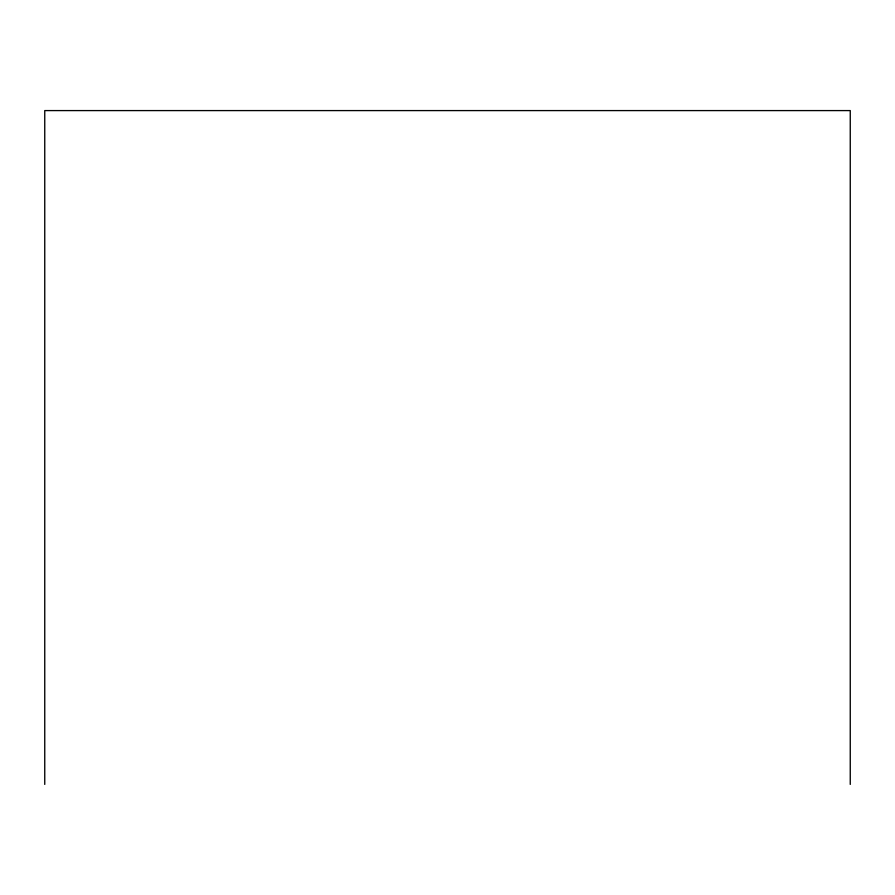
<?xml version="1.0" encoding="UTF-8"?>
<svg xmlns="http://www.w3.org/2000/svg" width="895" height="895" viewBox="0 0 895 895"><rect width="100%" height="100%" fill="white"/><g stroke="black" fill="none" stroke-linecap="round" stroke-linejoin="round"><path stroke-width="1.34" d="M850.25 784.412L850.25 110.588L44.75 110.588L44.75 784.412"/></g></svg>
